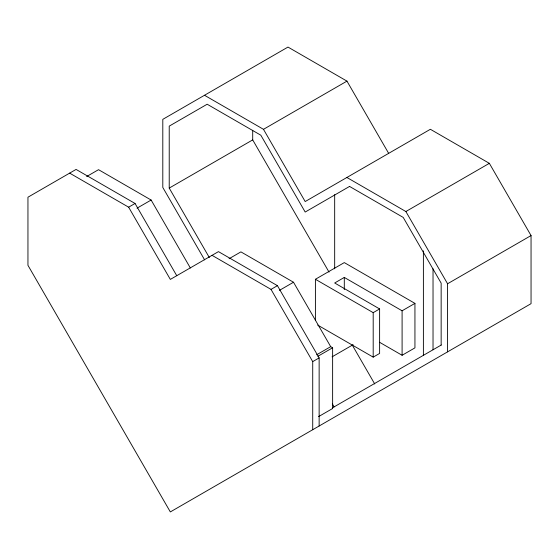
<?xml version="1.0" encoding="UTF-8"?>
<svg xmlns="http://www.w3.org/2000/svg" width="559" height="559" viewBox="0 0 559 559"><rect width="100%" height="100%" fill="white"/><g stroke="black" fill="none" stroke-linecap="round" stroke-linejoin="round"><path stroke-width="0.84" d="M86.631 176.546L98.531 169.677L151.126 200.038L190.353 267.985M69.651 173.129L128.633 207.179L135.054 203.469L176.756 275.706M204.503 95.275L263.485 129.325L346.964 81.125L388.666 153.362M209.318 257.531L169.223 188.09L252.703 139.89L252.703 130.289M137.046 208.165L151.126 200.038M349.648 186.371L305.186 212.043L260.822 135.201L207.165 104.226L169.223 126.131L169.223 188.09M229.064 258.726L240.915 251.878L293.51 282.246L330.697 346.657L332.626 347.768L332.626 408.503L318.546 416.63M212.036 255.33L271.017 289.38L277.439 285.677L319.14 357.907L319.14 426.007M346.887 177.476L405.869 211.526L489.349 163.333L531.05 235.563L531.05 303.663L170.334 511.925L27.95 265.308L27.95 197.208L76.073 169.419L135.054 203.469M279.43 290.373L293.51 282.246M315.409 320.279L315.409 279.276L344.302 262.597L414.939 303.376L414.939 347.866L402.096 355.279L379.582 342.283M414.939 303.376L402.096 310.79L344.302 277.425L334.673 282.987L379.617 308.938L379.617 353.428L373.195 357.138L317.659 325.072M315.409 279.276L373.195 312.649L379.617 308.938M316.625 354.783L330.697 346.657M317.805 356.328L332.626 347.768M312.719 429.717L312.719 361.617L319.14 357.907M447.57 351.863L447.57 283.762L531.05 235.563M332.081 356.831L353.106 344.693M332.381 407.881L441.289 345.001M346.964 81.125L287.983 47.075L162.802 119.347L162.802 187.454L204.601 259.851M489.349 163.333L430.367 129.283L305.186 201.554L263.485 129.325M349.55 186.427L403.207 217.409L441.149 283.127L441.149 345.085M277.439 285.677L218.457 251.627L170.334 279.409L128.633 207.179M405.869 211.526L447.57 283.762M252.703 139.89L329.034 272.107M352.31 345.148L374.726 383.97M271.017 289.38L312.719 361.617M332.346 403.884L334.079 406.896M433.029 268.809L433.029 349.773M423.394 250.865L423.394 355.335M402.096 310.79L402.096 355.279M373.195 312.649L373.195 357.138M344.302 277.425L344.302 289.639M334.673 194.651L334.673 268.809"/></g></svg>
